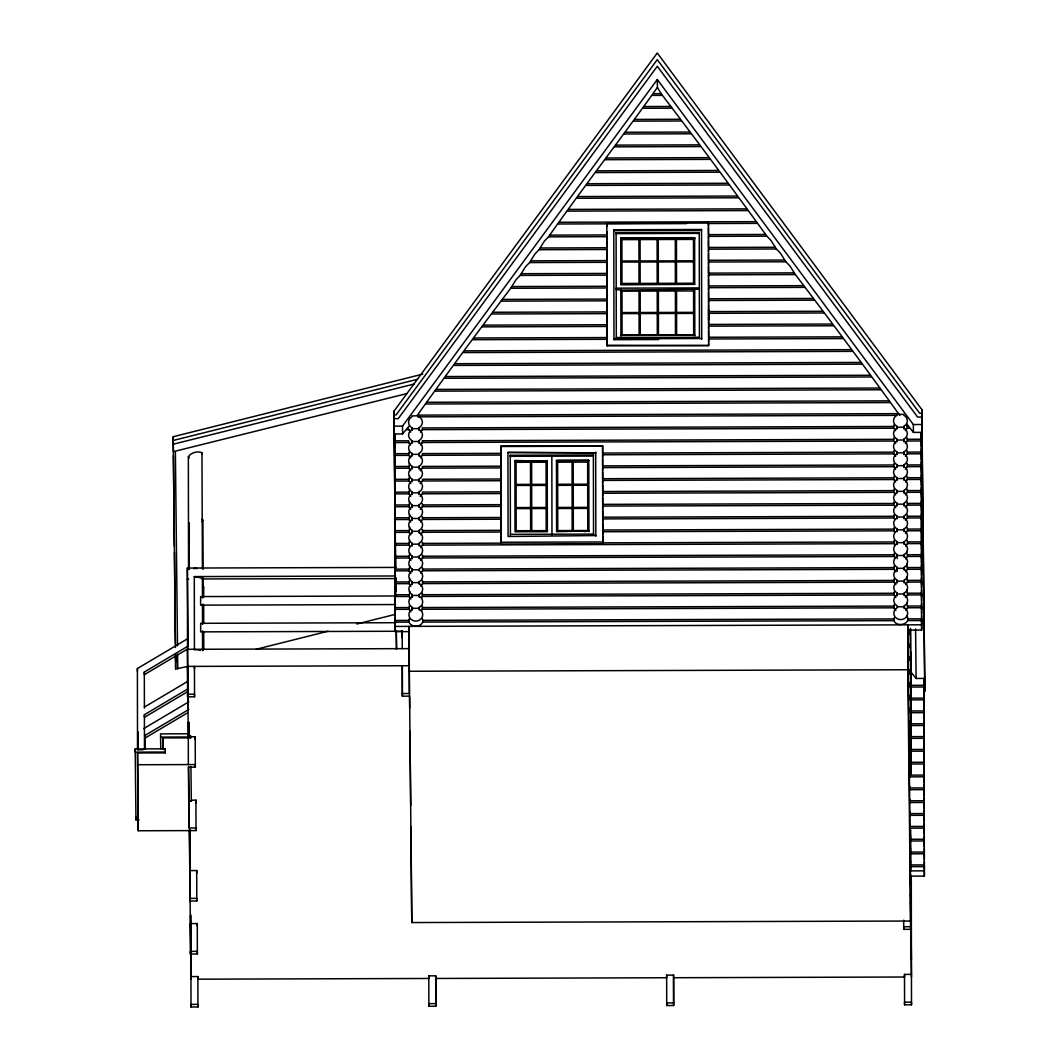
<?xml version="1.0" encoding="UTF-8"?>
<svg xmlns="http://www.w3.org/2000/svg" width="1060" height="1060" viewBox="0 0 1060 1060"><rect width="100%" height="100%" fill="white"/><g stroke="black" fill="none" stroke-linecap="round" stroke-linejoin="round"><path stroke-width="1.5" d="M394.916 522.222L394.784 450.381M394.89 509.396L394.85 488.859M394.797 458.079L394.757 433.99L402.601 433.964L408.723 426.425M395.089 624.843L395.102 611.965M395.062 612.017L395.035 591.493M395.049 599.192L395.035 573.473M394.996 573.539L394.969 534.995M394.929 535.048L394.943 522.156M501.142 521.891L501.142 519.215L422.503 519.453L420.595 521.957M501.115 509.065L501.115 506.388L422.49 506.627L420.264 509.317M501.089 496.239L501.102 493.562L422.463 493.801L420.237 496.491M501.062 483.413L501.075 480.736L422.436 480.975L420.21 483.651M501.049 470.574L501.049 467.91L422.41 468.149L420.197 470.825M501.022 457.748L501.035 455.071L422.397 455.323L420.475 457.814M501.155 534.717L501.168 532.041L422.529 532.292L420.608 534.783M602.716 508.76L602.729 506.084L893.818 505.183L895.713 507.674M602.703 495.921L602.703 493.244L893.792 492.357L895.687 494.848M602.676 483.095L602.676 480.418L893.765 479.531L895.673 482.022M602.65 470.269L602.663 467.592L893.752 466.705L895.647 469.183M602.636 457.443L602.636 454.767L893.726 453.879L895.62 456.356M602.769 534.412L602.769 531.736L893.858 530.848L894.653 532.226M602.742 521.586L602.742 518.91L893.832 518.009L894.64 519.4M606.956 290.652L606.969 287.976L510.682 288.28C479.027 330.071 447.916 372.391 417.428 415.123L898.549 413.652L899.821 415.374M606.929 277.826L606.943 275.149L520.129 275.415L516.021 279.681L510.682 288.28M606.916 265L606.916 262.323L529.589 262.562L525.482 266.815L520.129 275.415M606.89 252.174L606.903 249.498L539.036 249.709L534.929 253.963L529.589 262.562M606.863 239.348L606.876 236.672L548.497 236.844L544.389 241.11L539.036 249.709M606.85 226.509L606.837 223.369L708.438 223.064L708.451 226.204M607.049 341.969L607.049 339.293L472.879 339.703M607.022 329.143L607.035 326.467L482.326 326.851M606.996 316.317L607.009 313.641L491.774 313.985M606.982 303.478L606.982 300.815L501.234 301.133M708.544 277.521L708.544 274.845L795.358 274.58C830.311 320.451 864.735 366.853 898.549 413.652M708.517 264.682L708.53 262.019L785.857 261.78L789.952 266.007L795.358 274.58M708.491 251.856L708.504 249.179L776.357 248.981L780.465 253.207L785.857 261.78M708.478 239.03L708.478 236.353L766.87 236.181L770.965 240.408L776.357 248.981M708.65 341.665L708.663 338.988L842.846 338.577M708.637 328.825L708.637 326.149L833.346 325.778M708.61 315.999L708.65 311.547M708.583 303.173L708.597 300.497L814.345 300.179M708.57 290.347L708.57 287.671L804.858 287.379M921.312 461.59L921.405 511.092M921.299 448.764L921.339 472.614M921.326 441.384L921.312 459.788M921.59 623.24L921.604 621.041M921.564 584.696L921.63 620.975M921.524 584.749L921.405 512.908M921.524 551.319L921.485 562.409M924.002 702.515L923.962 678.426L916.118 678.453L909.983 670.94M924.214 817.962L924.214 797.372M924.161 792.31L924.174 771.706M924.135 753.766L924.161 764.406M924.095 753.832L924.108 740.94M924.081 740.993L924.042 720.469M924.029 713.142L924.095 751.633M924.307 848.689L924.36 876.09L910.5 876.13M924.254 843.628L924.293 835.85M921.511 569.724L921.511 575.236M921.538 569.67L921.538 564.145M924.121 764.459L924.148 782.81M924.068 713.088L924.068 707.563M394.757 433.99L394.784 448.565M394.903 514.524L394.916 525.535M394.943 540.176L394.956 551.2M394.916 527.35L394.943 538.374M394.996 571.34L394.983 565.828M394.969 553.002L394.983 564.026M395.009 578.667L395.022 589.678M395.035 571.274L395.009 576.852M395.062 604.319L395.075 615.343M395.075 617.145L395.155 631.654L408.988 631.614L409.186 648.627L187.501 649.303L188.15 708.12M708.637 314.224L708.61 313.323L823.845 312.978M921.286 441.437L921.259 432.374L913.415 432.4L906.724 423.907L907.294 428.174L905.372 430.678M921.339 474.416L921.405 485.374M921.392 505.58L921.378 500.082M921.365 487.255L921.418 498.2M921.431 505.527L921.471 549.583M921.524 577.051L921.538 588.075M921.564 602.703L921.577 613.727M921.538 589.877L921.564 600.901M921.59 615.529L921.657 630.038L907.797 630.077M923.962 678.426L923.989 693.001M924.002 694.817L924.015 705.827M924.042 702.449L924.042 718.667M924.135 751.567L924.121 769.971M924.148 784.612L924.174 795.636M924.201 792.257L924.188 808.462M924.201 810.264L924.24 834.114M924.293 843.574L924.28 859.779M924.267 823.024L924.254 846.94M924.293 861.581L924.36 876.09M410.684 457.841L408.776 455.363L408.988 452.077M410.71 470.68L408.802 468.189L409.597 463.154M410.724 483.506L408.829 481.015L409.61 475.993M410.75 496.332L408.855 493.841L409.637 488.819M410.776 509.158L408.868 506.667L409.663 501.645M410.79 521.984L408.895 519.506L409.677 514.471M410.816 534.823L408.921 532.332L409.703 527.297M409.743 546.549L408.815 544.297L409.73 540.136M410.856 560.475L408.961 557.984L409.756 552.962M410.882 573.301L408.988 570.81L409.769 565.788M410.909 586.127L409.001 583.649L409.796 578.614M410.935 598.966L409.027 596.475L409.822 591.44M410.949 611.792L409.054 609.301L409.253 606.015M422.463 618.801C425.524 628.368 406.285 628.553 409.279 618.855M895.581 430.704L893.673 428.214L893.885 424.941M895.607 443.531L893.699 441.039L893.898 437.767M893.726 453.879L893.924 450.593M893.752 466.705L893.951 463.419M893.765 479.531L893.964 476.245M893.792 492.357L893.991 489.084M893.818 505.183L894.017 501.91M893.832 518.009L894.03 514.736M893.858 530.848L894.057 527.562M894.68 545.065L894.083 540.388M894.706 557.891L894.11 553.214M895.819 571.817L893.924 569.326L894.123 566.053M895.846 584.643L893.951 582.152L894.15 578.879M895.872 597.469L894.083 595.362L894.07 592.036M895.899 610.308L894.097 608.188L894.097 604.862M906.803 615.582C912.832 625.585 891.831 628.355 894.123 617.702M910.182 832.007L910.288 830.788M910.209 844.833L910.196 841.521M910.222 857.672L910.222 854.347M420.436 432.162L422.238 430.042L422.344 427.935L893.673 426.491M420.462 444.988L422.251 442.868L422.37 440.775L893.699 439.33M422.397 455.323L422.397 453.6L501.022 453.362L500.996 446.061L602.61 445.743L602.636 453.044L893.726 452.156M422.41 468.149L422.41 466.426L501.049 466.188L501.022 459.325M422.436 480.975L422.436 479.252L501.075 479.014L501.049 472.15M422.463 493.801L422.463 492.078L501.089 491.84L501.075 484.976M422.49 506.627L422.357 503.685M422.503 519.453L422.383 516.511M422.529 532.292L422.41 529.337M420.634 547.609L422.436 545.489L422.423 542.177M420.661 560.448L422.45 558.315L422.45 555.003M420.688 573.274L422.595 570.77L422.37 567.497M420.701 586.1L422.622 583.596L422.397 580.323M421.827 597.827L422.423 593.149M421.853 610.653L422.436 605.975M905.399 443.504L907.307 441L907.095 437.727M905.426 456.33L907.333 453.826L907.108 450.553M905.439 469.156L907.36 466.665L907.135 463.379M905.465 481.982L907.373 479.491L907.161 476.205M905.492 494.821L907.4 492.317L907.174 489.031M905.505 507.647L907.426 505.143L907.201 501.87M905.531 520.473L907.453 517.969L907.228 514.696M905.558 533.299L907.466 530.808L907.241 527.522M905.571 546.125L907.492 543.634L907.267 540.348M905.598 558.965L907.519 556.46L906.684 551.438M905.624 571.79L907.532 569.286L906.711 564.264M905.651 584.616L907.559 582.112L906.737 577.091M905.664 597.442L907.585 594.938L906.764 589.917M905.69 610.268L907.598 607.777L906.777 602.756M909.97 725.914L909.957 722.589M909.983 738.74L909.983 735.415M910.01 751.567L910.01 748.254M910.037 764.392L910.023 761.08M910.05 777.232L910.05 773.906M909.983 790.164L909.97 786.401M909.997 802.99L909.997 799.227M910.023 815.816L910.01 812.053M910.142 828.536L910.037 824.892M910.063 841.468L910.063 837.718M910.09 854.294L910.09 850.544M910.116 867.133L910.209 863.701A6.93 6.413 -0.6 0 0 910.288 860.468M910.354 869.266L910.249 867.173M188.548 569.472L188.349 456.741C190.813 452.62 197.584 450.818 201.956 452.647L202.407 568.412M201.97 453.998L202.195 453.256M189.17 569.379L189.316 522.885M201.996 519.082L202.937 520.155L202.023 521.692M202.725 585.968L203.666 587.041L202.751 588.591M548.497 236.844C584.02 186.374 621.73 137.694 657.412 87.397L657.319 79.513L402.508 426.12L402.601 433.964M402.508 426.12L393.989 426.147L393.962 411.174L657.266 53L921.829 409.558L924.784 684.031M143.073 749.764L137.522 749.778L137.389 668.529L188.137 638.438L188.15 646.043L144.319 672.027L144.399 708.12M188.177 648.654L144.345 674.65L144.319 672.027M144.385 707.086L188.203 681.103M144.478 749.181L144.399 714.692L188.216 688.708M188.256 691.319L144.425 717.315L144.399 714.692M143.723 728.591L188.826 701.839M145.061 749.208L145.008 735.428L188.839 709.445M187.461 712.903L145.048 738.051L145.008 735.428M175.403 647.541L173.231 436.72L422.808 374.1M417.653 379.268L173.231 440.457M414.221 383.998L173.244 444.206M173.257 451.679L407.239 393.499M175.483 654.126L175.642 668.939L187.355 666.528M256.123 649.276L328.083 631.217M356.862 623.995L395.234 614.376M193.662 568.558L195.451 568.465A6.93 2.623 -0.1 0 1 197.24 568.558M194.43 649.276L195.596 649.714A6.93 2.623 -0.1 0 1 200.499 650.469M653.728 93.691L661.122 93.664C696.95 140.728 732.168 188.19 766.87 236.181M652.47 95.413L662.394 95.387M644.281 106.543L670.622 106.464M643.009 108.266L671.894 108.186M634.834 119.409L680.122 119.263M633.562 121.132L681.394 120.986M625.374 132.261L689.61 132.063M624.115 133.984L690.881 133.785M615.926 145.114L699.11 144.862M614.654 146.836L700.382 146.585M606.466 157.98L708.61 157.662M605.207 159.702L709.882 159.384M597.018 170.832L718.11 170.461M595.76 172.555L719.382 172.184M587.571 183.698L727.597 183.261M586.299 185.421L728.869 184.983M578.111 196.55L737.097 196.06M576.852 198.273L738.37 197.783M568.663 209.403L746.598 208.86M567.392 211.125L747.87 210.582M559.216 222.269L756.098 221.659M557.944 223.991L686.496 223.594M707.921 223.527L757.37 223.382M613.78 229.768L701.521 229.49L701.534 230.365L613.78 230.643L613.78 229.768L613.978 339.677L658.684 339.544M616.099 232.763L699.229 232.511L699.242 233.385L616.112 233.637L616.099 232.763L616.297 338.1M549.756 235.121L606.876 234.949L606.863 231.636M765.585 234.459L708.478 234.631L708.451 227.768M694.631 237.678L694.711 284.305L620.816 284.531L620.736 237.904L694.631 237.678L694.644 238.99M694.631 238.328L620.736 237.904M540.308 247.987L606.89 247.775L606.863 240.911M775.085 247.258L708.504 247.47L708.478 240.607M530.848 260.839L606.916 260.601L606.89 253.737M784.585 260.058L708.517 260.296L708.504 253.433M521.401 273.692L606.943 273.427L606.916 266.563M794.086 272.857L708.544 273.122L708.517 266.259M511.953 286.558L606.956 286.266L606.943 279.403M803.586 285.657L708.57 285.948L708.544 279.085M694.724 289.234L620.842 290.109L616.218 289.473L616.204 288.161L699.335 287.909L699.348 289.221L694.724 289.234L694.817 335.848M502.493 299.41L606.982 299.092L606.956 292.229M813.073 298.456L708.583 298.774L708.57 291.911M493.046 312.263L607.009 311.918L606.982 305.055M822.573 311.256L708.61 311.613L708.583 304.75M483.599 325.128L607.022 324.744L607.009 317.881M832.073 324.055L708.637 324.44L708.61 317.576M620.908 335.424L694.817 335.198M474.138 337.981L607.049 337.57L607.022 330.707M616.284 337.531L699.414 337.279M841.574 336.855L708.663 337.265L708.637 330.402M701.72 338.537L613.965 338.802L613.978 339.677M607.049 345.242L708.663 345.533L607.049 345.851L606.837 223.369M464.691 350.847L851.061 349.654M463.419 352.569L852.333 351.377M455.23 363.699L860.561 362.454M453.971 365.422L861.833 364.176M445.783 376.552L870.061 375.253M444.511 378.274L871.333 376.976M436.336 389.417L879.562 388.053M435.064 391.14L880.833 389.775M426.875 402.27L889.048 400.852M425.617 403.992L890.321 402.575M393.962 414.91L396.095 414.91L657.279 59.625L919.709 413.307L921.842 413.294M417.812 416.845L896.521 415.374M921.842 417.044L917.589 417.057L657.293 66.263L398.242 418.647L393.975 418.66L395.539 567.882M657.319 79.513L913.336 424.543L921.856 424.517L924.797 691.517L924.771 676.545M407.967 427.988L410.644 432.188M907.28 426.451L908.049 426.451M412.022 428.704L418.938 428.677M896.959 427.22L903.888 427.193M406.709 429.711L408.736 429.697M422.344 429.658L893.673 428.214M907.294 428.174L909.321 428.174M394.784 440.854L408.762 440.814L408.868 442.908L410.657 445.014M907.307 439.291L921.286 439.238M412.035 441.53L418.965 441.517M896.985 440.046L903.902 440.019M394.784 442.576L408.762 442.537M422.37 442.484L893.699 441.039M907.307 441L921.286 440.96M501.009 446.499L602.61 446.18M507.939 452.448L595.693 452.832L507.939 452.448L508.084 536.492L595.839 535.565M394.797 453.68L408.776 453.64M907.333 452.117L921.312 452.063M412.062 454.356L418.992 454.342M896.999 452.872L903.928 452.858M394.81 455.402L408.776 455.363M907.333 453.826L921.312 453.786M510.257 455.23L593.388 454.978L593.401 456.078L510.271 456.33L510.257 455.23L510.403 535.433M514.895 460.583L547.225 461.14L514.895 460.583L515.027 531.802L547.357 531.696L547.225 460.49M556.46 460.464L588.79 460.358L556.46 460.464L556.593 531.669L588.909 530.914L584.073 531.59M394.824 466.506L408.802 466.466M893.739 464.982L602.65 465.87L602.636 459.007M907.36 464.942L921.326 464.903M412.088 467.182L419.018 467.168M897.025 465.698L903.955 465.684M394.824 468.228L408.802 468.189M907.36 466.665L921.339 466.612M394.85 479.345L408.829 479.292M893.765 477.808L602.676 478.709L602.65 471.846M907.373 477.768L921.352 477.729M412.101 480.021L419.031 479.994M897.051 478.537L903.981 478.51M394.85 481.054L408.829 481.015M907.373 479.491L921.352 479.451M394.863 492.171L408.842 492.132M893.792 490.634L602.703 491.535L602.676 484.672M907.4 490.594L921.378 490.555M412.128 492.847L419.058 492.82M897.065 491.363L903.994 491.337M394.876 493.88L408.855 493.841M907.4 492.317L921.378 492.277M394.89 504.997L408.868 504.958M422.476 504.918L501.115 504.666L501.089 497.802M893.805 503.474L602.729 504.361L602.703 497.498M907.426 503.421L921.405 503.381M412.154 505.673L419.084 505.647M897.091 504.189L904.021 504.162M394.89 506.72L408.868 506.667M907.426 505.143L921.405 505.103M394.916 517.823L408.895 517.783M422.503 517.744L501.142 517.505L501.115 510.642M893.832 516.299L602.742 517.187L602.716 510.324M907.439 516.26L921.418 516.207M412.168 518.499L419.098 518.486M897.118 517.015L904.047 516.989M394.916 519.546L408.895 519.506M907.453 517.969L921.418 517.929M394.929 530.649L408.908 530.609M422.529 530.57L501.155 530.331L501.142 523.468M893.858 529.125L602.769 530.013L602.742 523.15M907.466 529.086L921.445 529.046M412.194 531.325L419.124 531.312M897.131 529.841L904.061 529.828M394.943 532.372L408.921 532.332M907.466 530.808L921.445 530.755M510.39 534.346L593.534 534.094L593.534 535.181L593.388 454.978M501.168 542.269L602.769 541.965L602.795 543.7L501.181 544.019L500.996 446.061M394.956 543.489L408.935 543.435M422.542 543.396L501.181 543.157L501.181 544.019M602.769 535.976L602.795 542.839L893.871 541.952M907.492 541.912L921.471 541.872M412.221 544.164L419.15 544.138M897.158 542.667L904.087 542.654M394.956 545.198L408.935 545.158M422.556 545.118L893.885 543.674M907.492 543.634L921.471 543.581M394.983 556.314L408.961 556.261M422.569 556.222L893.898 554.777M907.506 554.738L921.485 554.698M412.247 556.99L419.164 556.964M897.184 555.506L904.114 555.48M394.983 558.024L408.961 557.984M422.569 557.944L893.898 556.5M907.519 556.46L921.498 556.42M194.483 669.006L194.457 666.382L194.536 696.804L187.607 696.817L187.368 568.054L395.817 567.418M395.009 569.14L408.975 569.101M422.595 569.061L893.924 567.617M907.532 567.564L921.511 567.524M412.26 569.816L419.19 569.79M897.21 568.332L904.127 568.306M395.009 570.863L408.988 570.81M422.595 570.77L893.924 569.326M907.532 569.286L921.511 569.246M194.43 649.78L194.298 576.587L395.539 575.977M187.408 579.224L188.706 579.224M395.552 578.588L202.182 578.945A6.93 2.623 -0.1 0 0 195.464 577.024L194.298 576.587M395.022 581.966L409.001 581.927M422.609 581.887L893.951 580.443M907.559 580.403L921.538 580.35M412.287 582.642L419.217 582.629M897.224 581.158L904.154 581.132M395.022 583.689L409.001 583.649M422.622 583.596L893.951 582.152M907.559 582.112L921.538 582.072M395.049 594.792L409.027 594.753M422.635 594.713L893.964 593.269M907.572 593.229L921.551 593.189M412.313 595.468L419.23 595.455M897.25 593.984L904.18 593.971M395.579 595.985L200.618 596.581L200.631 605.141L395.592 604.544M395.049 596.515L409.027 596.475M422.635 596.435L893.964 594.991M907.585 594.938L921.564 594.899M395.075 607.618L409.054 607.579M422.662 607.539L893.991 606.095M907.598 606.055L921.577 606.015M412.327 608.308L419.257 608.281M897.277 606.81L904.193 606.797M395.075 609.341L409.054 609.301M422.662 609.261L893.991 607.817M907.598 607.777L921.577 607.725M395.089 620.458L409.067 620.405M422.675 620.365L894.017 618.921M907.625 618.881L921.604 618.841M395.102 622.167L409.067 622.127M422.688 622.087L894.017 620.643M907.625 620.603L921.604 620.564M395.618 622.71L200.671 623.307L200.685 631.866L402.243 631.243M395.089 626.42L921.604 624.804M175.615 657.717L176.357 657.717M177.113 661.453L175.629 661.453L175.549 654.868M409.226 665.733L187.527 666.409L188.296 735.918L190.601 735.918L190.615 737.853L162.909 737.932L162.922 748.228M409.001 671.271L907.824 669.748L910.58 921.034L411.783 922.558L408.935 626.38L408.988 631.614M910.752 672.504L909.983 672.504L909.997 674.226L912.024 674.213M923.989 685.29L910.01 685.33L910.01 687.052L923.989 687.012M409.292 696.142L402.376 696.168L402.296 665.746L402.336 693.545L409.266 693.518L409.16 630.753M924.015 698.116L910.037 698.156L910.037 699.878L924.015 699.838M924.029 710.942L910.063 710.995L910.063 712.704L924.042 712.664M910.076 723.821L924.055 723.781M910.076 725.543L924.055 725.49M190.615 736.779L195.239 736.766L195.265 739.39M188.296 735.918L188.296 733.785L160.577 733.865L160.59 737.071L190.615 736.978M909.255 733.851A6.93 6.413 -0.6 0 1 909.493 735.521L910.646 735.508L910.46 628.461M910.103 736.647L924.081 736.607M910.103 738.37L924.081 738.317M188.627 766.764L189.011 801.267L191.317 801.254L191.317 800.181L195.928 800.167L196.007 830.59L138.277 830.762L137.535 752.984L165.241 752.892L165.227 752.03L135.216 752.123L135.203 748.917L165.227 748.824L165.241 749.685M910.129 749.473L924.095 749.433M910.129 751.196L924.108 751.156M910.142 762.299L924.121 762.259M137.548 764.737L195.278 764.565L195.305 767.188L188.388 767.201L189.051 827.992L195.981 827.966L196.007 830.59M910.142 764.021L924.121 763.982M909.679 772.25A6.93 6.413 -0.6 0 1 909.917 773.906L911.07 773.906L910.858 652.033M910.169 775.138L924.148 775.085M910.169 776.847L924.148 776.808M910.196 787.964L924.174 787.924M910.196 789.673L924.174 789.634M910.209 800.79L924.188 800.75M910.222 802.513L924.188 802.46M910.235 813.616L924.214 813.576M910.235 815.339L924.214 815.299M135.203 748.917L135.958 819.883L139.112 819.87M910.262 826.442L924.24 826.403M910.262 828.165L924.24 828.125M910.275 839.268L924.254 839.228M910.288 840.991L924.267 840.951M910.301 852.107L924.28 852.054M910.301 853.817L924.28 853.777M910.328 864.933L924.307 864.894M910.328 866.656L924.307 866.603M196.709 870.551L189.78 870.578L189.859 900.987L196.776 900.973L196.709 870.551L196.736 873.175M910.447 870.896L924.307 870.856M197.279 923.565L190.363 923.578L190.429 954L197.359 953.973L197.279 923.565L197.319 926.175M910.672 929.315L910.646 926.705L903.716 926.718L903.743 929.342L910.672 929.315L910.619 901.53M190.946 976.591L197.862 976.565L197.902 979.188L428.823 978.473L428.796 975.862L435.726 975.836L435.792 1006.245L428.876 1006.271L428.836 1003.648L435.766 1003.635L435.792 1006.245M666.727 1005.542L666.647 975.134L673.577 975.107L673.643 1005.516L666.727 1005.542L666.687 1002.919L673.617 1002.906L673.643 1005.516M911.282 878.647L911.507 1004.787L904.577 1004.814L904.498 974.405L911.428 974.378M435.753 978.46L666.674 977.744L666.647 975.134M673.603 977.731L904.524 977.015L904.498 974.405M197.942 1006.973L197.915 1004.363L190.985 1004.376L191.012 1007L197.942 1006.973L197.862 976.565M189.29 457.814L188.349 456.741M657.412 87.397L661.122 93.664M921.259 432.374L921.286 446.949M921.286 440.099L921.312 442.722M921.312 452.925L921.339 455.548M923.989 686.151L924.015 688.762M924.015 698.977L924.042 701.601M921.339 465.764L921.365 468.374M924.042 711.803L924.068 714.427M921.352 478.59L921.378 481.2M921.378 491.416L921.405 494.026M924.055 724.629L924.081 727.253M924.081 737.469L924.108 740.079M921.405 504.242L921.431 506.865M921.418 517.068L921.458 519.692M924.108 750.294L924.135 752.905M924.121 763.12L924.148 765.744M921.445 529.894L921.471 532.517M921.471 542.733L921.498 545.343M924.148 775.947L924.174 778.57M924.174 788.772L924.201 791.396M921.485 555.559L921.524 558.169M921.511 568.385L921.538 571.009M924.188 801.612L924.227 804.222M924.214 814.438L924.24 817.048M921.538 581.211L921.564 583.835M921.551 594.037L921.59 596.661M924.24 827.264L924.267 829.874M924.254 840.09L924.293 842.713M921.577 606.876L921.604 609.487M921.604 619.702L921.63 622.313M924.28 852.916L924.307 855.539M924.307 865.742L924.333 868.365M913.336 424.543L913.415 432.4M915.575 628.964L916.118 678.453M910.54 628.991L911.03 764.87M910.659 731.718L911.07 773.906M911.242 875.388L911.269 884.583M909.493 735.521L909.917 773.906M911.428 959.896L907.744 624.843L907.824 669.748M910.527 893.236L911.454 977.002M911.507 1004.787L911.467 1002.177L904.551 1002.19L904.577 1004.814M903.888 426.332L903.888 428.054A6.93 6.413 -0.6 0 1 903.902 439.158L903.915 440.88A6.93 6.413 -0.6 0 1 903.928 451.997L903.928 453.707A6.93 6.413 -0.6 0 1 903.955 464.823L903.955 466.546A6.93 6.413 -0.6 0 1 903.968 477.649L903.981 479.372A6.93 6.413 -0.6 0 1 903.994 490.475L903.994 492.198A6.93 6.413 -0.6 0 1 904.021 503.301L904.021 505.024A6.93 6.413 -0.6 0 1 904.047 516.14L904.047 517.85A6.93 6.413 -0.6 0 1 904.061 528.966L904.061 530.689A6.93 6.413 -0.6 0 1 904.087 541.792L904.087 543.515A6.93 6.413 -0.6 0 1 904.114 554.618L904.114 556.341A6.93 6.413 -0.6 0 1 904.127 567.444L904.14 569.167A6.93 6.413 -0.6 0 1 904.154 580.284L904.154 581.993A6.93 6.413 -0.6 0 1 904.18 593.11L904.18 594.819A6.93 6.413 -0.6 0 1 904.193 605.936L904.206 607.658A6.93 6.413 -0.6 0 1 906.062 617.331A6.93 6.413 -0.6 0 1 895.448 617.357A6.93 6.413 -0.6 0 1 897.277 607.672L897.277 605.962A6.93 6.413 -0.6 0 1 897.25 594.846L897.25 593.123A6.93 6.413 -0.6 0 1 897.224 582.019L897.224 580.297A6.93 6.413 -0.6 0 1 897.21 569.193L897.197 567.471A6.93 6.413 -0.6 0 1 897.184 556.354L897.184 554.645A6.93 6.413 -0.6 0 1 897.158 543.528L897.158 541.819A6.93 6.413 -0.6 0 1 897.144 530.702L897.131 528.98A6.93 6.413 -0.6 0 1 897.118 517.876L897.118 516.154A6.93 6.413 -0.6 0 1 897.091 505.05L897.091 503.328A6.93 6.413 -0.6 0 1 897.078 492.224L897.065 490.502A6.93 6.413 -0.6 0 1 897.051 479.385L897.051 477.676A6.93 6.413 -0.6 0 1 897.025 466.559L897.025 464.837A6.93 6.413 -0.6 0 1 896.999 453.733L896.999 452.01A6.93 6.413 -0.6 0 1 896.985 440.907L896.985 439.184A6.93 6.413 -0.6 0 1 896.959 428.081L896.959 426.358A6.93 6.413 -0.6 0 1 896.932 415.242L896.932 414.394L903.862 414.367L903.862 415.228A6.93 6.413 -0.6 0 1 903.888 426.332L903.915 428.982M903.902 439.158L903.942 441.808M903.928 451.997L903.955 454.634M903.955 464.823L903.981 467.46M903.968 477.649L904.008 480.286M903.994 490.475L904.021 493.125M904.021 503.301L904.047 505.951M904.047 516.14L904.074 518.777M904.061 528.966L904.087 531.603M904.087 541.792L904.114 544.429M904.114 554.618L904.14 557.255M904.127 567.444L904.154 570.094M904.154 580.284L904.18 582.92M904.18 593.11L904.206 595.746M904.193 605.936L904.233 608.572M896.959 426.358L896.985 428.995M896.985 439.184L897.012 441.821M896.999 452.01L897.025 454.66M897.025 464.837L897.051 467.486M897.051 477.676L897.078 480.312M897.065 490.502L897.091 493.138M897.091 503.328L897.118 505.964M897.118 516.154L897.144 518.804M897.131 528.98L897.171 531.63M897.158 541.819L897.184 544.456M897.184 554.645L897.224 558.607M897.197 567.471L897.25 571.433M897.224 580.297L897.25 582.934M897.25 593.123L897.277 595.773M694.711 284.305L620.816 284.531M418.938 427.816L418.952 429.538A6.93 6.413 -0.6 0 1 418.965 440.655L418.965 442.365A6.93 6.413 -0.6 0 1 418.992 453.481L418.992 455.204A6.93 6.413 -0.6 0 1 419.005 466.307L419.018 468.03A6.93 6.413 -0.6 0 1 419.031 479.133L419.031 480.856A6.93 6.413 -0.6 0 1 419.058 491.959L419.058 493.682A6.93 6.413 -0.6 0 1 419.071 504.798L419.084 506.508A6.93 6.413 -0.6 0 1 419.098 517.625L419.098 519.334A6.93 6.413 -0.6 0 1 419.124 530.45L419.124 532.173A6.93 6.413 -0.6 0 1 419.15 543.276L419.15 544.999A6.93 6.413 -0.6 0 1 419.164 556.102L419.164 557.825A6.93 6.413 -0.6 0 1 419.19 568.942L419.19 570.651A6.93 6.413 -0.6 0 1 419.217 581.768L419.217 583.477A6.93 6.413 -0.6 0 1 419.23 594.594L419.243 596.316A6.93 6.413 -0.6 0 1 419.257 607.42L419.257 609.142A6.93 6.413 -0.6 0 1 421.125 618.815A6.93 6.413 -0.6 0 1 410.511 618.841A6.93 6.413 -0.6 0 1 412.327 609.155L412.327 607.446A6.93 6.413 -0.6 0 1 412.313 596.329L412.3 594.607A6.93 6.413 -0.6 0 1 412.287 583.504L412.287 581.781A6.93 6.413 -0.6 0 1 412.26 570.678L412.26 568.955A6.93 6.413 -0.6 0 1 412.247 557.851L412.234 556.129A6.93 6.413 -0.6 0 1 412.221 545.012L412.221 543.303A6.93 6.413 -0.6 0 1 412.194 532.186L412.194 530.477A6.93 6.413 -0.6 0 1 412.181 519.36L412.168 517.638A6.93 6.413 -0.6 0 1 412.154 506.534L412.154 504.812A6.93 6.413 -0.6 0 1 412.128 493.708L412.128 491.986A6.93 6.413 -0.6 0 1 412.101 480.882L412.101 479.16A6.93 6.413 -0.6 0 1 412.088 468.043L412.088 466.334A6.93 6.413 -0.6 0 1 412.062 455.217L412.062 453.494A6.93 6.413 -0.6 0 1 412.035 442.391L412.035 440.668A6.93 6.413 -0.6 0 1 412.022 429.565L412.022 427.842A6.93 6.413 -0.6 0 1 411.995 416.739L411.995 415.878L418.925 415.851L418.925 416.712A6.93 6.413 -0.6 0 1 418.938 427.816L418.978 430.466M418.965 440.655L418.992 443.292M418.992 453.481L419.018 456.118M419.005 466.307L419.044 468.944M419.031 479.133L419.058 481.783M419.058 491.959L419.084 494.609M419.071 504.798L419.111 507.435M419.098 517.625L419.124 520.261M419.124 530.45L419.15 533.087M419.15 543.276L419.177 545.913M419.164 556.102L419.19 558.752M419.217 581.768L419.243 584.404M419.23 594.594L419.27 597.231M419.257 607.42L419.283 610.057M412.022 427.842L412.048 430.479M412.035 440.668L412.062 443.318M412.062 453.494L412.088 456.144M412.088 466.334L412.115 468.97M412.101 479.16L412.128 481.796M412.128 491.986L412.154 494.623M412.154 504.812L412.181 507.449M412.168 517.638L412.208 520.288M412.194 530.477L412.221 533.114M412.221 543.303L412.247 545.94M412.234 556.129L412.274 558.766M412.26 568.955L412.287 571.592M412.287 581.781L412.313 584.431M412.3 594.607L412.34 597.257M412.327 607.446L412.353 610.083M409.558 696.447L409.69 708.014M409.942 731.148L410.75 805.521M410.988 826.999L411.783 922.558M402.336 693.545L402.376 696.168M394.784 441.715L394.81 444.325M394.797 454.541L394.837 457.165M394.824 467.367L394.85 469.991M393.962 411.174L394.85 495.669M394.969 503.46L395.645 568.187M395.791 577.634L395.897 591.255M396.334 630.819L396.533 648.945M395.645 577.766L395.844 595.892M396.228 630.501L396.506 649.383M394.943 531.51L394.969 534.134M394.956 544.337L394.983 546.96M394.983 557.176L395.009 559.786M395.009 570.002L395.035 572.612M395.022 582.828L395.062 585.438M395.049 595.654L395.075 598.277M395.075 608.48L395.102 611.103M395.089 621.319L395.128 623.929M195.928 800.167L195.954 802.791M194.536 696.804L194.51 694.181L187.58 694.207L187.607 696.817M196.776 900.973L196.749 898.35L189.819 898.376L189.859 900.987M197.359 953.973L197.332 951.35L190.402 951.376L190.429 954M190.932 766.751L191.317 801.254M187.368 568.054L188.15 646.997M189.064 722.589L189.117 734.5M190.23 829.755L190.27 873.44M190.23 836.406L190.27 839.653M188.309 722.31L188.428 733.798M189.488 830.338L190.27 901.596M190.429 915.601L190.946 962.096M189.329 829.794L190.972 979.201M175.377 451.679L177.51 645.898M177.603 654.126L177.762 668.939M173.231 436.72L173.31 450.778M173.363 455.72L174.357 546.245M174.463 552.379L175.43 643.354M162.909 737.932L163.028 749.486M160.59 737.071L160.749 748.744M137.389 668.529L137.416 671.152M138.105 734.553L138.078 731.93L138.105 749.804M137.535 752.984L138.277 830.762M924.24 817.909L924.214 821.288M921.63 623.174L921.657 630.038M708.65 315.946L708.663 319.245M501.181 543.157L501.155 536.294M394.837 458.013L394.85 461.325M394.929 509.33L394.943 514.444M395.075 599.139L395.049 602.504M395.128 624.79L395.155 631.654M708.65 343.228L708.663 345.533M607.049 343.546L607.049 345.851M394.89 486.977L394.903 488.792M921.829 409.558L921.856 424.517M910.5 829.9L910.567 869.544M910.58 876.156L910.593 884.424M910.474 829.808L910.54 870.432M910.553 875.308L910.646 926.705M903.703 920.186L903.743 929.342M708.65 309.865L708.663 319.749M708.438 223.064L708.65 344.937M701.521 229.49L701.72 339.412M699.229 232.511L699.428 337.835M673.577 975.107L673.617 1002.906M620.829 289.459L620.922 336.073M602.61 445.743L602.769 541.965M602.795 542.839L602.795 543.7M595.693 452.183L595.839 536.227M588.79 460.358L588.923 531.577M551.836 456.197L551.968 535.313M435.726 975.836L435.766 1003.635M428.796 975.862L428.876 1006.271M402.257 631.442L402.27 638.04M402.23 630.475L402.257 648.64M203.666 587.041L203.692 596.913M203.706 605.141L203.732 623.24M203.745 631.468L203.772 649.555M202.937 520.155L203.016 569.498M203.03 577.726L203.069 597.469M203.083 604.054L203.109 623.797M203.136 632.012L203.162 650.111M202.42 578.283L202.447 598.025M202.46 604.611L202.5 624.34M202.513 630.925L202.54 650.668M195.239 736.766L195.305 767.188M190.601 735.918L190.615 737.853M190.827 914.873L191.012 1007M189.7 830.338L189.78 856.096M188.865 722.191L188.905 734.129M189.011 801.267L189.051 827.992M188.309 737.866L188.349 764.591M175.615 655.226L175.642 668.939M165.227 748.824L165.241 752.892M135.945 816.677L135.958 819.883M909.612 733.758A6.93 6.413 -0.6 0 1 909.612 737.084M909.626 746.585A6.93 6.413 -0.6 0 1 909.639 749.91M909.652 759.41A6.93 6.413 -0.6 0 1 909.652 762.736M909.135 669.708A6.93 6.413 -0.6 0 1 909.149 673.034M909.188 695.373A6.93 6.413 -0.6 0 1 909.188 698.686M909.122 656.882A6.93 6.413 -0.6 0 1 909.122 660.208M909.162 682.547A6.93 6.413 -0.6 0 1 909.175 685.86M909.069 631.23A6.93 6.413 -0.6 0 1 909.082 634.542M909.228 721.025A6.93 6.413 -0.6 0 1 909.241 724.351M909.202 708.199A6.93 6.413 -0.6 0 1 909.215 711.512M909.096 644.056A6.93 6.413 -0.6 0 1 909.096 647.382M910.249 834.803A6.93 6.413 -0.6 0 1 910.249 838.129M910.262 847.642A6.93 6.413 -0.6 0 1 910.275 850.955M638.928 239.573L621.902 239.626L621.928 260.998L638.968 260.945L638.928 239.573M657.107 239.52L640.081 239.573L640.121 260.945L657.147 260.892L657.107 239.52M675.299 239.454L658.26 239.507L658.3 260.892L675.339 260.839L675.299 239.454M693.478 239.401L676.452 239.454L676.492 260.839L693.518 260.786L693.478 239.401M638.968 262.019L621.928 262.072L621.968 283.457L639.008 283.404L638.968 262.019M657.147 261.966L640.121 262.019L640.16 283.404L657.187 283.351L657.147 261.966M675.339 261.913L658.3 261.966L658.34 283.338L675.379 283.285L675.339 261.913M693.518 261.86L676.492 261.899L676.532 283.285L693.558 283.232L693.518 261.86M639.034 291.129L621.995 291.182L622.034 312.554L639.061 312.501L639.034 291.129M657.213 291.063L640.187 291.116L640.227 312.501L657.253 312.448L657.213 291.063M675.405 291.01L658.366 291.063L658.406 312.448L675.432 312.395L675.405 291.01M693.585 290.957L676.558 291.01L676.585 312.395L693.624 312.342L693.585 290.957M639.074 313.575L622.034 313.627L622.074 335.013L639.1 334.96L639.074 313.575M657.253 313.522L640.227 313.575L640.253 334.947L657.293 334.894L657.253 313.522M675.432 313.469L658.406 313.508L658.445 334.894L675.472 334.841L675.432 313.469M693.624 313.402L676.598 313.455L676.625 334.841L693.664 334.788L693.624 313.402M530.49 462.266L516.061 462.306L516.101 484.407L530.53 484.354L530.49 462.266M546.072 462.213L531.643 462.266L531.683 484.354L546.112 484.314L546.072 462.213M572.055 462.133L557.626 462.186L557.666 484.274L572.095 484.234L572.055 462.133M587.651 462.094L573.208 462.133L573.248 484.221L587.677 484.182L587.651 462.094M530.53 485.427L516.101 485.467L516.14 507.568L530.57 507.515L530.53 485.427M546.125 485.374L531.683 485.427L531.722 507.515L546.152 507.475L546.125 485.374M572.095 485.294L557.666 485.348L557.706 507.435L572.135 507.395L572.095 485.294M587.691 485.255L573.248 485.294L573.288 507.395L587.73 507.342L587.691 485.255M530.57 508.588L516.14 508.628L516.18 530.729L530.609 530.689L530.57 508.588M546.165 508.535L531.722 508.588L531.762 530.676L546.205 530.636L546.165 508.535M572.135 508.455L557.706 508.508L557.745 530.596L572.175 530.557L572.135 508.455M587.73 508.416L573.288 508.455L573.327 530.557L587.77 530.504L587.73 508.416"/></g></svg>
